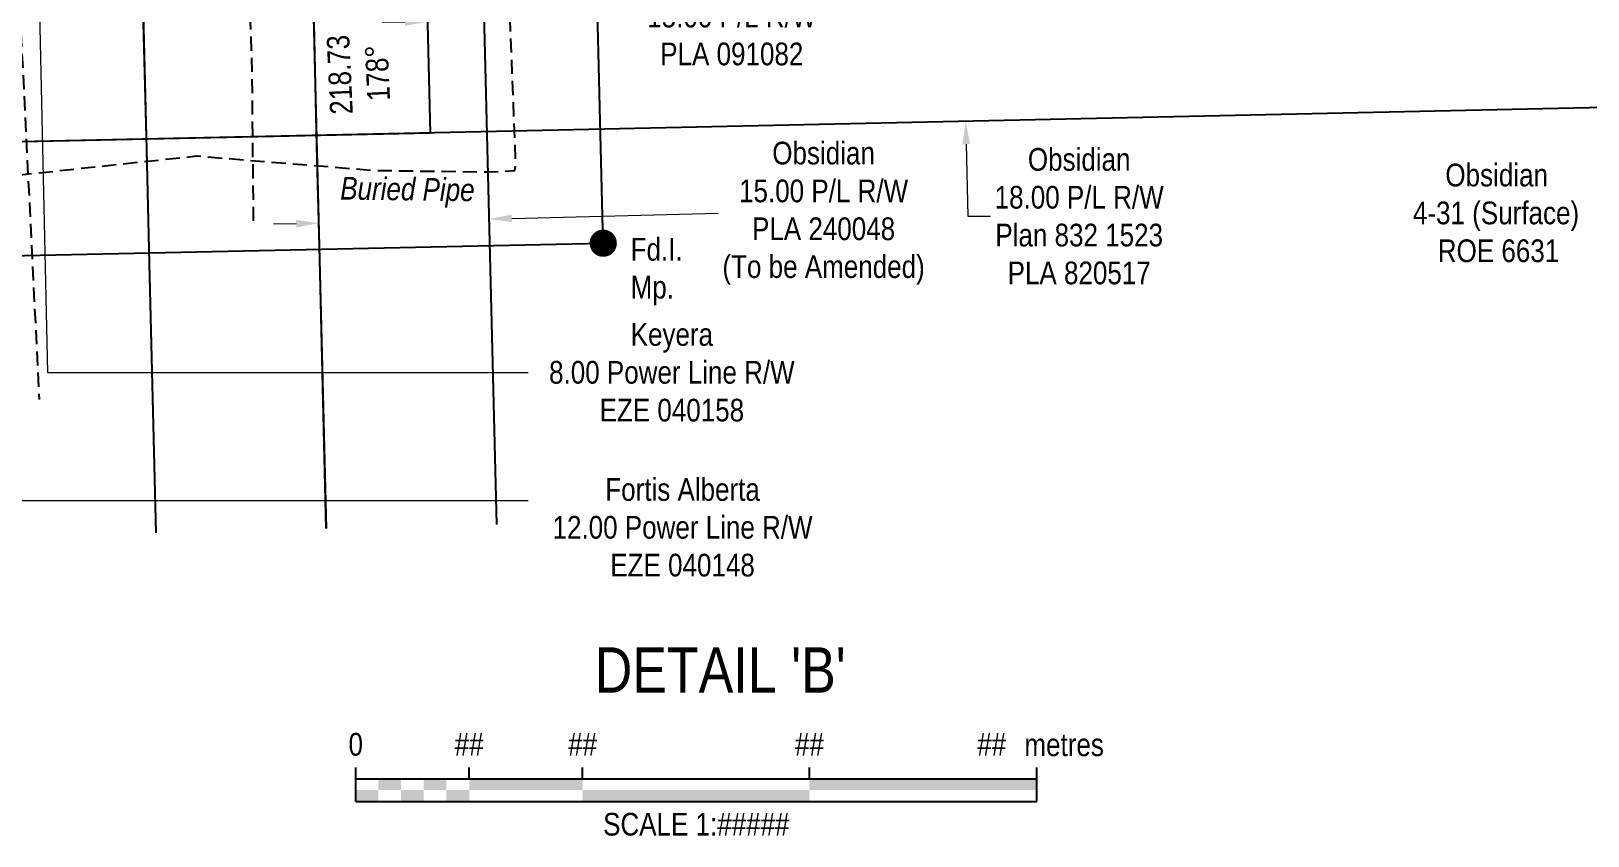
# Model space of a CAD drawing. Extents: x 610284 to 614883, y 5902184 to 5905806.
# Drawn here: x 610628 to 611314, y 5903097 to 5903452 of the extents above; entities that cross this region are included whole.
import ezdxf
from ezdxf.enums import TextEntityAlignment as Align

# ---------------------------------------------------------------- set-up
doc = ezdxf.new("R2010")
doc.units = 0
doc.header["$LTSCALE"] = 5
doc.header["$PDSIZE"] = 0.5
doc.linetypes.add('UG_PIPE', pattern=[1.875, 1.25, -0.625])
doc.layers.get('Defpoints').update_dxf_attribs({"color": 9})
for name, color, linetype in [('AS-PIPE-UG', 44, 'UG_PIPE'), ('AS-PIPE-UG-T', 44, 'Continuous'), ('C-RW', 13, 'Continuous'), ('DETAIL-T', 7, 'Continuous'), ('F-RW', 190, 'Continuous'), ('L-BD', 7, 'Continuous'), ('L-MON', 1, 'Continuous')]:
    doc.layers.add(name, color=color, linetype=linetype)
for name, color, linetype, lineweight in [('C-RW-T', 13, 'Continuous', 9), ('C-WS-T', 13, 'Continuous', 9), ('F-EZE-T', 190, 'Continuous', 9), ('F-RW-T', 190, 'Continuous', 9)]:
    doc.layers.add(name, color=color, linetype=linetype, lineweight=lineweight)
doc.styles.add('80', font='ARIALN.TTF', dxfattribs={"height": 10})
doc.styles.add('80CG', font='ARIALN.TTF', dxfattribs={"height": 10})
doc.styles.add('80L', font='ARIALN.TTF', dxfattribs={"height": 10})
doc.dimstyles.new('Compass 5 000', dxfattribs={"dimscale": 5, "dimtxt": 9, "dimasz": 2, "dimexe": 0.2, "dimexo": 0.0625, "dimgap": 0.5, "dimtad": 0, "dimtih": 1, "dimtoh": 1, "dimzin": 0, "dimdsep": 46, "dimtxsty": '80CG', "dimcen": 0.1, "dimse1": 1, "dimse2": 1, "dimclrd": 256, "dimclrt": 256, "dimaunit": 1, "dimadec": 4, "dimazin": 0, "dimtfac": 0.06, "dimtofl": 0, "dimtmove": 0, "dimatfit": 1, "dimfxl": 0.2, "dimtolj": 1, "dimtzin": 0, "dimlwd": -1, "dimarcsym": 0})

# ---------------------------------------------------------------- blocks, each defined once
blk = doc.blocks.new('fdia')
at = {"color": 255, "const_width": 1}
blk.add_lwpolyline([(-0.5, 0, 1), (0.5, 0, 1)], format="xyb", close=True, dxfattribs=at)
blk = doc.blocks.new('Fdiaa')
blk.add_blockref('fdia', (0, 0))
blk = doc.blocks.new('fdib')
at = {"color": 1, "const_width": 1.6}
blk.add_lwpolyline([(-0.4, 0, 1), (0.4, 0, 1)], format="xyb", close=True, dxfattribs=at)
at = {"color": 1}
blk.add_circle((0, 0), 0.8, dxfattribs=at)
blk = doc.blocks.new('Fdibb')
blk.add_blockref('fdib', (0, 0))
blk = doc.blocks.new('fdicc')
for name in ['Fdibb', 'Fdiaa']:
    blk.add_blockref(name, (0, 0))
blk = doc.blocks.new('FDI')
blk.add_blockref('fdicc', (0, 0))
blk = doc.blocks.new('*U325')
at = {"color": 0}
for p, q in [((-150, 0), (-150, 15)), ((-100, 10), (-100, 15)), ((-50, 10), (-50, 15)), ((50, 10), (50, 15)), ((150.24, 0), (150.24, 15)), ((-150, 10), (150.24, 10)), ((-150, 0), (150.24, 0))]:
    blk.add_line(p, q, dxfattribs=at)
for points in [[(-140, 10), (-130, 10), (-140, 5), (-130, 5)], [(-120, 10), (-110, 10), (-120, 5), (-110, 5)], [(-100, 10), (-50, 10), (-100, 5), (-50, 5)], [(50, 10), (150.24, 10), (50, 5), (150.24, 5)], [(-150, 5), (-140, 5), (-150, 0), (-140, 0)], [(-130, 5), (-120, 5), (-130, 0), (-120, 0)], [(-110, 5), (-100, 5), (-110, 0), (-100, 0)], [(-50, 5), (50, 5), (-50, 0), (50, 0)]]:
    blk.add_solid(points, dxfattribs=at)
at = {"color": 0, "style": '80'}
blk.add_text('metres', height=10, dxfattribs=at).set_placement((162.24, 20), align=Align.CENTER)
at = {"color": 0, "char_height": 10, "style": '80'}
for s, insert, attachment_point in [('0', (-150, 30.21), 2), ('##', (-100, 30.21), 2), ('##', (-50, 30.21), 2), ('##', (50, 30.21), 2), ('##', (136.7, 30.22), 3), ('SCALE 1:#####', (0.12, -5), 2)]:
    blk.add_mtext(s, dxfattribs=dict(at, insert=insert, attachment_point=attachment_point))
blk = doc.blocks.new('*D489')
at = {"layer": 'C-RW-T', "transparency": 16777216}
for p, q in [((611037.41, 5903511.88), (611037.2, 5903521.88)), ((611039.79, 5903401.94), (611040.48, 5903370.15)), ((611040.48, 5903370.15), (611050.48, 5903370.15))]:
    blk.add_line(p, q, dxfattribs=at)
for points in [[(611039.08, 5903511.91), (611035.75, 5903511.84), (611037.63, 5903501.88)], [(611041.46, 5903401.97), (611038.12, 5903401.9), (611039.57, 5903411.94)]]:
    blk.add_solid(points, dxfattribs=at)
at = {"layer": 'Defpoints', "color": 0, "transparency": 16777216}
for p in [(611037.63, 5903501.88), (611041.49, 5903501.96), (611043.43, 5903412.02)]:
    blk.add_point(p, dxfattribs=at)
at = {"layer": 'C-RW-T', "transparency": 16777216, "insert": (611089.56, 5903370.15), "char_height": 10, "attachment_point": 5, "style": '80CG'}
blk.add_mtext('\\A1;Obsidian\\P18.00 P/L R/W\\PPlan 832 1523\\PPLA 820517', dxfattribs=at)
blk = doc.blocks.new('*D490')
at = {"layer": 'Defpoints', "color": 0, "transparency": 16777216}
for p in [(610877.43, 5903457.78), (610803.16, 5903428.15), (610878.11, 5903429.98)]:
    blk.add_point(p, dxfattribs=at)
at = {"layer": 'F-RW-T', "transparency": 16777216}
for p, q in [((610792.48, 5903455.7), (610782.49, 5903455.46)), ((610887.43, 5903458.02), (610897.42, 5903458.27))]:
    blk.add_line(p, q, dxfattribs=at)
for points in [[(610792.44, 5903457.37), (610792.52, 5903454.04), (610802.48, 5903455.95)], [(610887.39, 5903459.69), (610887.47, 5903456.36), (610877.43, 5903457.78)]]:
    blk.add_solid(points, dxfattribs=at)
at = {"layer": 'F-RW-T', "transparency": 16777216, "insert": (610936.51, 5903458.27), "char_height": 10, "attachment_point": 5, "style": '80CG', "bg_fill": 3, "box_fill_scale": 1.1, "bg_fill_color": 256, "bg_fill_true_color": 13158600, "bg_fill_transparency": 0}
blk.add_mtext('\\A1;Clearview\\P15.00 P/L R/W\\PPLA 091082', dxfattribs=at)
blk = doc.blocks.new('*D495')
at = {"layer": 'C-RW-T', "transparency": 16777216}
for p, q in [((610744.58, 5903366.89), (610734.59, 5903366.64)), ((610839.54, 5903369.25), (610930.57, 5903371.5))]:
    blk.add_line(p, q, dxfattribs=at)
for points in [[(610744.54, 5903368.56), (610744.63, 5903365.23), (610754.58, 5903367.14)], [(610839.5, 5903370.91), (610839.58, 5903367.58), (610829.54, 5903369)]]:
    blk.add_solid(points, dxfattribs=at)
at = {"layer": 'Defpoints', "color": 0, "transparency": 16777216}
for p in [(610829.54, 5903369), (610754.68, 5903362.99), (610829.65, 5903364.85)]:
    blk.add_point(p, dxfattribs=at)
at = {"layer": 'C-RW-T', "transparency": 16777216, "insert": (610976.95, 5903371.5), "char_height": 10, "attachment_point": 5, "style": '80CG'}
blk.add_mtext('\\A1;Obsidian\\P15.00 P/L R/W\\PPLA 240048\\P(To be Amended)', dxfattribs=at)

msp = doc.modelspace()

# ---------------------------------------------------------------- linework, layer by layer
at = {"layer": 'AS-PIPE-UG', "flags": 128}
for points in [[(610620.813, 5903854.039), (610619.113, 5903810.524), (610617.548, 5903767.724), (610619.178, 5903710.809), (610618.493, 5903629.819), (610619.068, 5903530.674), (610623.283, 5903451.444), (610631.331, 5903289.442)], [(610675.278, 5903727.009), (610675.678, 5903709.154), (610677.318, 5903685.339), (610678.078, 5903674.469), (610677.688, 5903667.379), (610695.058, 5903660.844), (610713.393, 5903654.579), (610723.398, 5903649.839), (610724.228, 5903644.339), (610721.913, 5903590.134), (610722.493, 5903511.214), (610725.073, 5903432.809), (610725.638, 5903367.704)]]:
    msp.add_lwpolyline(points, dxfattribs=at)
at = {"layer": 'C-RW', "flags": 128}
msp.add_lwpolyline([(610757.913, 5903232.595), (610749.543, 5903570.635), (610824.506, 5903572.258), (610832.88, 5903234.453)], dxfattribs=at)
at = {"layer": 'C-RW'}
msp.add_lwpolyline([(610545.816, 5903491.238), (611377.716, 5903509.239), (611573.118, 5903464.04), (611552.843, 5903376.389), (611368.408, 5903419.051), (610547.868, 5903401.296)], dxfattribs=at)
at = {"layer": 'F-EZE-T'}
for p, q in [((610631.041, 5903483.084), (610634.973, 5903301.371)), ((610634.973, 5903301.371), (610846.765, 5903301.371)), ((610584.5, 5903244.902), (610846.765, 5903244.902))]:
    msp.add_line(p, q, dxfattribs=at)
at = {"layer": 'F-RW'}
for points in [[(610682.823, 5903230.733), (610679.925, 5903349.419), (610678.703, 5903399.472), (610676.507, 5903489.448), (610675.569, 5903527.855), (610673.339, 5903619.175), (610673.126, 5903627.905), (610672.025, 5903673.025), (610671.295, 5903702.901), (610667.249, 5903868.639), (610767.805, 5903971.553)], [(610682.823, 5903230.733), (610679.922, 5903349.537), (610678.701, 5903399.576), (610677.203, 5903460.92), (610676.503, 5903489.605), (610675.545, 5903528.848), (610667.249, 5903868.639), (610768.564, 5903971.553)], [(610682.823, 5903230.733), (610679.922, 5903349.537), (610678.701, 5903399.576), (610677.203, 5903460.92), (610676.503, 5903489.605), (610675.545, 5903528.848), (610667.249, 5903868.639), (610768.564, 5903971.553)], [(610872.779, 5903971.553), (610742.908, 5903838.649), (610743.263, 5903824.104), (610746.174, 5903704.792), (610746.899, 5903675.086), (610748.004, 5903629.793), (610749.563, 5903565.878), (610751.503, 5903495.689), (610753.586, 5903401.027), (610754.803, 5903351.131), (610757.695, 5903232.589)]]:
    msp.add_lwpolyline(points, dxfattribs=at)
msp.add_lwpolyline([(610548.95, 5903351.327), (610879.863, 5903358.304), (610871.203, 5903712.239), (610746.213, 5903709.229), (610671.203, 5903707.329), (610673.101, 5903632.382), (610748.065, 5903634.281), (610798.087, 5903635.485), (610803.682, 5903406.832), (610547.868, 5903401.296)], close=True, dxfattribs=at)

# ---------------------------------------------------------------- block references
at = {"layer": 'DETAIL-T', "xscale": 0.99961588, "yscale": 0.99961588, "zscale": 0.99961588}
msp.add_blockref('*U325', (610920.755, 5903112.38), dxfattribs=at)
at = {"layer": 'L-MON', "xscale": 4.998079399999994, "yscale": 4.998079399999994, "zscale": 24.99999999999988}
msp.add_blockref('FDI', (610879.863, 5903358.304), dxfattribs=at)

# ---------------------------------------------------------------- texts
at = {"layer": 'AS-PIPE-UG-T', "insert": (610764.075, 5903387.547), "char_height": 9.99616, "attachment_point": 1, "rotation": 359.24737, "style": '80L'}
msp.add_mtext_dynamic_manual_height_columns('{\\fArial Narrow|b0|i1|c0|p34;Buried Pipe}', width=59.03588, gutter_width=50, heights=[0], dxfattribs=at)
at = {"layer": 'C-WS-T', "insert": (611236.479, 5903393.328), "char_height": 10.00384, "attachment_point": 1, "style": '80L'}
msp.add_mtext_dynamic_manual_height_columns('\\pi14.415;Obsidian\\P\\pi0.12881;4-31 (Surface)\\P\\pi11.085;ROE 6631', width=72.6797, gutter_width=50.038, heights=[0], dxfattribs=at)
at = {"layer": 'DETAIL-T', "color": 3, "insert": (610931.41, 5903170.306), "char_height": 19.9923, "width": 223.77204, "attachment_point": 5, "style": '80CG'}
msp.add_mtext("DETAIL 'B'", dxfattribs=at)
at = {"layer": 'F-EZE-T', "char_height": 9.99616, "attachment_point": 5, "style": '80CG'}
for s, insert in [('\\A1;Keyera\\P8.00 Power Line R/W\\PEZE 040158', (610910.1, 5903301.371)), ('\\A1;Fortis Alberta\\P12.00 Power Line R/W\\PEZE 040148', (610914.813, 5903233.094))]:
    msp.add_mtext(s, dxfattribs=dict(at, insert=insert))
at = {"layer": 'L-MON', "insert": (610891.933, 5903360.606), "char_height": 9.9962, "attachment_point": 1, "style": '80L'}
msp.add_mtext_dynamic_manual_height_columns('Fd.I.\\PMp.', width=28.36104, gutter_width=50, heights=[0], dxfattribs=at)

# ---------------------------------------------------------------- dimensions: what is measured, and where the dimension line sits
at = {"layer": 'C-RW-T'}
dim = msp.add_linear_dim(base=(611037.628, 5903501.88), p1=(611043.433, 5903412.019), p2=(611041.487, 5903501.964), angle=91.239574, text='Obsidian\\P18.00 P/L R/W\\PPlan 832 1523\\PPLA 820517', dimstyle='Compass 5 000', dxfattribs=at)
dim.commit()
dim.dimension.update_dxf_attribs({"geometry": '*D489', "text_midpoint": (611089.565, 5903370.147), "dimtype": 161})

# ---------------------------------------------------------------- next in the draw order: dimensions: what is measured, and where the dimension line sits
at = {"layer": 'F-RW-T'}
dim = msp.add_linear_dim(base=(610877.429, 5903457.78), p1=(610803.16, 5903428.149), p2=(610878.109, 5903429.983), angle=1.40162, text='Clearview\\P15.00 P/L R/W\\PPLA 091082', dimstyle='Compass 5 000', override={"dimtfill": 1}, dxfattribs=at)
dim.commit()
dim.dimension.update_dxf_attribs({"geometry": '*D490', "text_midpoint": (610936.509, 5903458.269), "dimtype": 161})

# ---------------------------------------------------------------- next in the draw order: linework, layer by layer
at = {"layer": 'AS-PIPE-UG', "flags": 128}
msp.add_lwpolyline([(610331.47, 5903382.855), (610444.713, 5903387.414), (610542.488, 5903383.779), (610623.008, 5903388.429), (610700.693, 5903396.729), (610779.278, 5903390.374), (610828.758, 5903389.724), (610840.953, 5903390.299), (610841.313, 5903394.259), (610838.968, 5903453.249), (610835.778, 5903510.564), (610835.568, 5903556.274), (610837.303, 5903619.834), (610841.043, 5903655.334), (610840.583, 5903672.814), (610824.558, 5903672.744), (610804.593, 5903672.879), (610764.896, 5903674.8)], dxfattribs=at)

# ---------------------------------------------------------------- next in the draw order: texts
at = {"layer": 'L-BD', "insert": (610758.756, 5903432.261), "char_height": 9.9962, "width": 25.56413, "attachment_point": 2, "rotation": 92.657833, "style": '80L'}
msp.add_mtext('218.73\\P178°', dxfattribs=at)

# ---------------------------------------------------------------- next in the draw order: dimensions: what is measured, and where the dimension line sits
at = {"layer": 'C-RW-T'}
dim = msp.add_linear_dim(base=(610829.545, 5903368.998), p1=(610754.684, 5903362.988), p2=(610829.648, 5903364.847), angle=1.42014, text='Obsidian\\P15.00 P/L R/W\\PPLA 240048\\P(To be Amended)', dimstyle='Compass 5 000', dxfattribs=at)
dim.commit()
dim.dimension.update_dxf_attribs({"geometry": '*D495', "text_midpoint": (610976.953, 5903371.503), "dimtype": 161})

doc.saveas('drawing.dxf')
